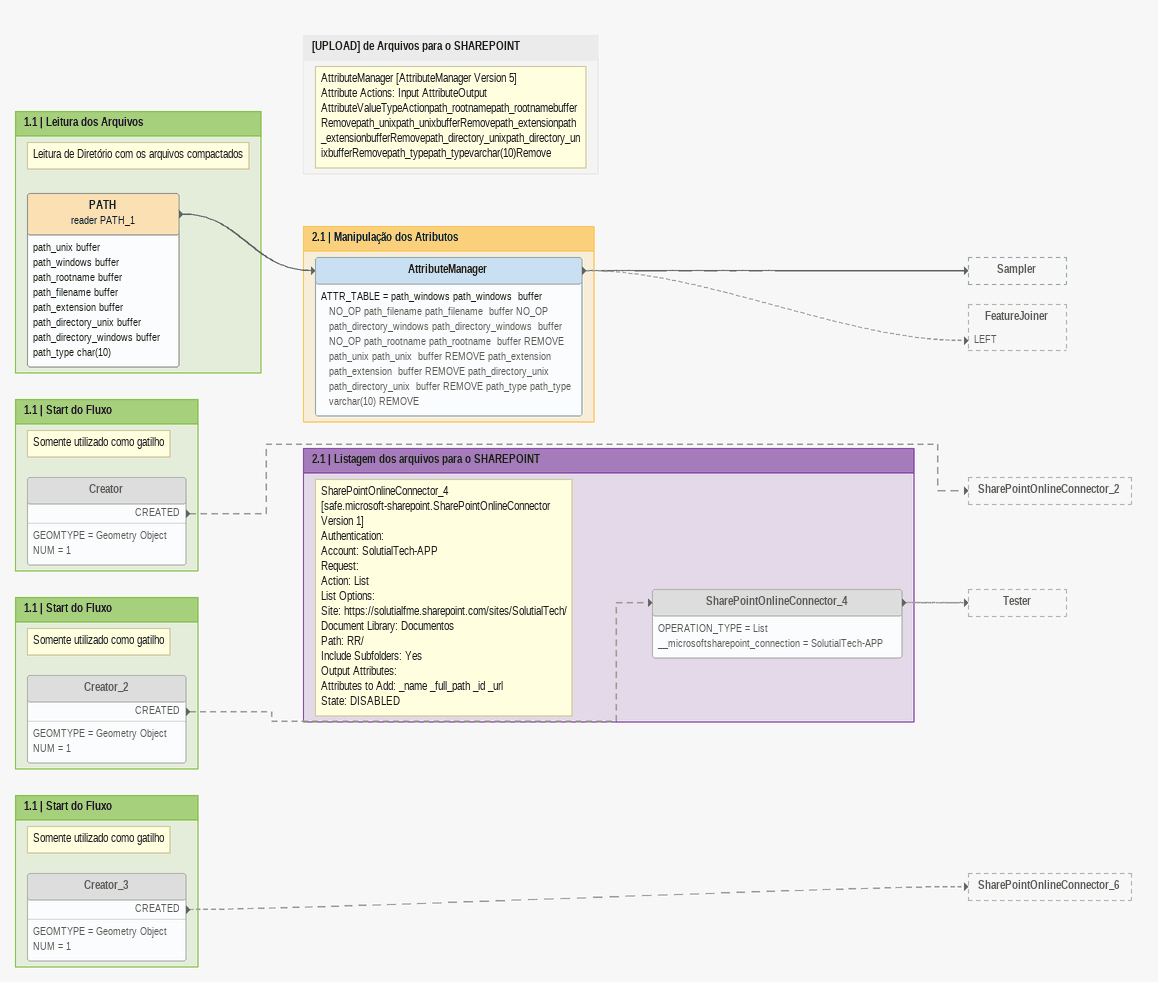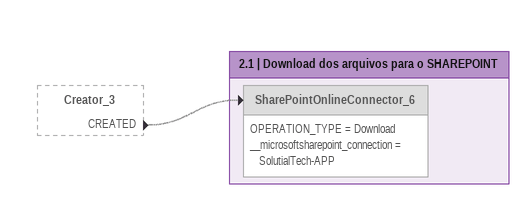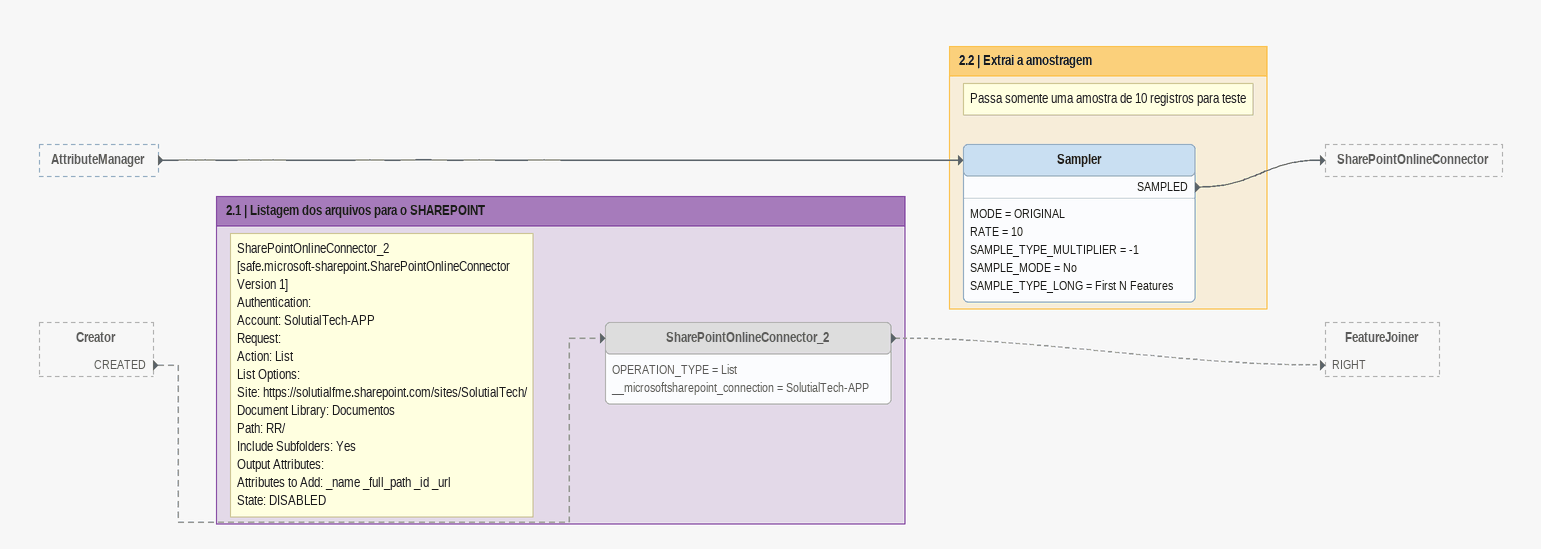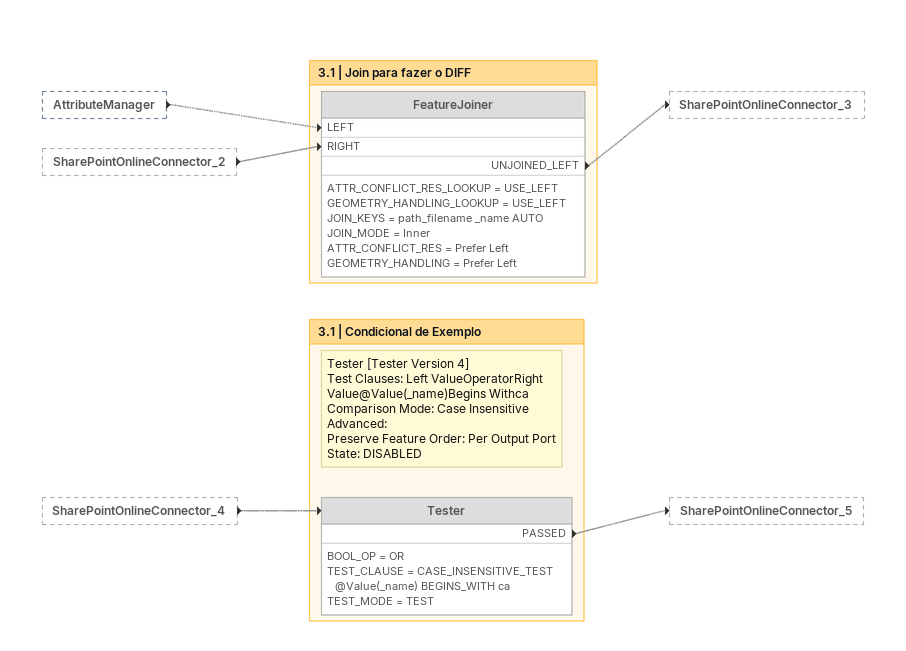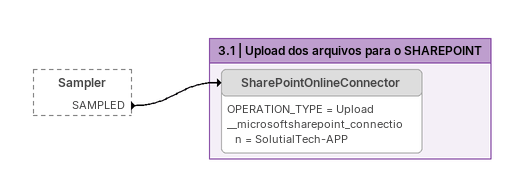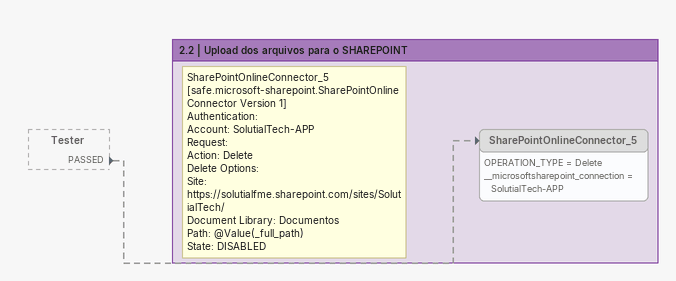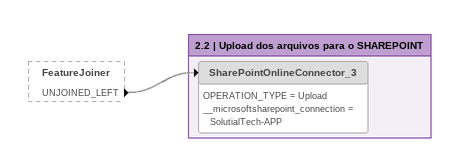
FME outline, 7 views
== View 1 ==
Bookmark: 1.1 | Leitura dos Arquivos
Note: Leitura de Diretório com os arquivos compactados
PATH (reader PATH_1)
    attributes: path_unix buffer, path_windows buffer, path_rootname buffer, path_filename buffer, path_extension buffer, path_directory_unix buffer, path_directory_windows buffer, path_type char(10)
    -> AttributeManager

Bookmark: 2.1 | Manipulação dos Atributos
AttributeManager
    ATTR_TABLE = path_windows path_windows  buffer NO_OP path_filename path_filename  buffer NO_OP path_directory_windows path_directory_windows  buffer NO_OP path_rootname path_rootname  buffer REMOVE path_unix path_unix  buffer REMOVE path_extension path_extension  buffer REMOVE path_directory_unix path_directory_unix  buffer REMOVE path_type path_type  varchar(10) REMOVE
    -> Sampler
    -> FeatureJoiner [LEFT] [off]

Bookmark: 1.1 | Start do Fluxo
Note: Somente utilizado como gatilho
Creator [off]
    GEOMTYPE = Geometry Object
    NUM = 1
    CREATED -> SharePointOnlineConnector_2 [off]

Bookmark: 1.1 | Start do Fluxo
Note: Somente utilizado como gatilho
Creator_2 [off]
    GEOMTYPE = Geometry Object
    NUM = 1
    CREATED -> SharePointOnlineConnector_4 [off]

Bookmark: 2.1 | Listagem dos arquivos para o SHAREPOINT
Note: SharePointOnlineConnector_4 [safe.microsoft-sharepoint.SharePointOnlineConnector Version 1] / Authentication: / Account: SolutialTech-APP / Request: / Action: List / List Options: / Site: https://solutialfme.sharepoint.com/sites/SolutialTech/ / Document Library: Documentos / Path: RR/ / Include Subfolders: Yes / Output Attributes: / Attributes to Add: _name _full_path _id _url / State: DISABLED
SharePointOnlineConnector_4 [off]
    OPERATION_TYPE = List
    __microsoftsharepoint_connection = SolutialTech-APP
    -> Tester [off]

Bookmark: 1.1 | Start do Fluxo
Note: Somente utilizado como gatilho
Creator_3 [off]
    GEOMTYPE = Geometry Object
    NUM = 1
    CREATED -> SharePointOnlineConnector_6 [off]

Bookmark: [UPLOAD] de Arquivos para o SHAREPOINT
Note: AttributeManager [AttributeManager Version 5] / Attribute Actions: Input AttributeOutput AttributeValueTypeActionpath_rootnamepath_rootnamebufferRemovepath_unixpath_unixbufferRemovepath_extensionpath_extensionbufferRemovepath_directory_unixpath_directory_unixbufferRemovepath_typepath_typevarchar(10)Remove

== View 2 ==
Creator_3 [outside]
    CREATED -> SharePointOnlineConnector_6 [off]

Bookmark: 2.1 | Download dos arquivos para o SHAREPOINT
SharePointOnlineConnector_6 [off]
    OPERATION_TYPE = Download
    __microsoftsharepoint_connection = SolutialTech-APP

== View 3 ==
AttributeManager [outside]
    -> Sampler
Creator [outside]
    CREATED -> SharePointOnlineConnector_2 [off]

Bookmark: 2.2 | Extrai a amostragem
Note: Passa somente uma amostra de 10 registros para teste
Sampler
    MODE = ORIGINAL
    RATE = 10
    SAMPLE_TYPE_MULTIPLIER = -1
    SAMPLE_MODE = No
    SAMPLE_TYPE_LONG = First N Features
    SAMPLED -> SharePointOnlineConnector

Bookmark: 2.1 | Listagem dos arquivos para o SHAREPOINT
Note: SharePointOnlineConnector_2 [safe.microsoft-sharepoint.SharePointOnlineConnector Version 1] / Authentication: / Account: SolutialTech-APP / Request: / Action: List / List Options: / Site: https://solutialfme.sharepoint.com/sites/SolutialTech/ / Document Library: Documentos / Path: RR/ / Include Subfolders: Yes / Output Attributes: / Attributes to Add: _name _full_path _id _url / State: DISABLED
SharePointOnlineConnector_2 [off]
    OPERATION_TYPE = List
    __microsoftsharepoint_connection = SolutialTech-APP
    -> FeatureJoiner [RIGHT] [off]

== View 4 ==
AttributeManager [outside]
    -> FeatureJoiner [LEFT] [off]
SharePointOnlineConnector_2 [outside]
    -> FeatureJoiner [RIGHT] [off]
SharePointOnlineConnector_4 [outside]
    -> Tester [off]

Bookmark: 3.1 | Join para fazer o DIFF
FeatureJoiner [off]
    ATTR_CONFLICT_RES_LOOKUP = USE_LEFT
    GEOMETRY_HANDLING_LOOKUP = USE_LEFT
    JOIN_KEYS = path_filename _name AUTO
    JOIN_MODE = Inner
    ATTR_CONFLICT_RES = Prefer Left
    GEOMETRY_HANDLING = Prefer Left
    UNJOINED_LEFT -> SharePointOnlineConnector_3 [off]

Bookmark: 3.1 | Condicional de Exemplo
Note: Tester [Tester Version 4] / Test Clauses: Left ValueOperatorRight Value@Value(_name)Begins Withca Comparison Mode: Case Insensitive / Advanced: / Preserve Feature Order: Per Output Port / State: DISABLED
Tester [off]
    BOOL_OP = OR
    TEST_CLAUSE = CASE_INSENSITIVE_TEST @Value(_name) BEGINS_WITH ca
    TEST_MODE = TEST
    PASSED -> SharePointOnlineConnector_5 [off]

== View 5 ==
Sampler [outside]
    SAMPLED -> SharePointOnlineConnector

Bookmark: 3.1 | Upload dos arquivos para o SHAREPOINT
SharePointOnlineConnector [off]
    OPERATION_TYPE = Upload
    __microsoftsharepoint_connection = SolutialTech-APP

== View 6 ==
Tester [outside]
    PASSED -> SharePointOnlineConnector_5 [off]

Bookmark: 2.2 | Upload dos arquivos para o SHAREPOINT
Note: SharePointOnlineConnector_5 [safe.microsoft-sharepoint.SharePointOnlineConnector Version 1] / Authentication: / Account: SolutialTech-APP / Request: / Action: Delete / Delete Options: / Site: https://solutialfme.sharepoint.com/sites/SolutialTech/ / Document Library: Documentos / Path: @Value(_full_path) / State: DISABLED
SharePointOnlineConnector_5 [off]
    OPERATION_TYPE = Delete
    __microsoftsharepoint_connection = SolutialTech-APP

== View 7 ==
FeatureJoiner [outside]
    UNJOINED_LEFT -> SharePointOnlineConnector_3 [off]

Bookmark: 2.2 | Upload dos arquivos para o SHAREPOINT
SharePointOnlineConnector_3 [off]
    OPERATION_TYPE = Upload
    __microsoftsharepoint_connection = SolutialTech-APP
